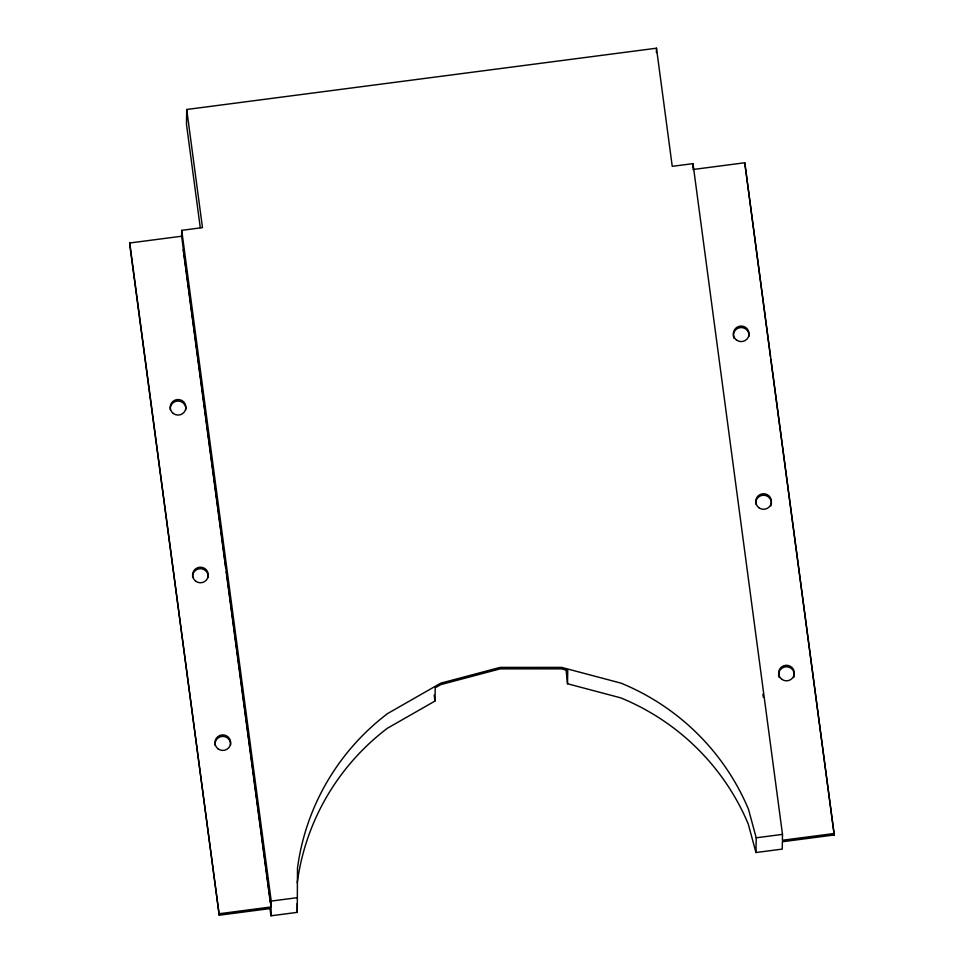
<?xml version="1.0" encoding="UTF-8"?>
<svg xmlns="http://www.w3.org/2000/svg" width="964" height="964" viewBox="0 0 964 964"><rect width="100%" height="100%" fill="white"/><g stroke="black" fill="none" stroke-linecap="round" stroke-linejoin="round"><path stroke-width="1.45" d="M834.282 833.499L782.394 840.259L782.491 834.378L692.996 163.627L672.245 166.338L656.484 48.2L186.715 109.486L202.476 227.625L181.726 230.336L181.63 236.228L129.754 242.988L129.718 244.47L219.226 915.21L271.101 908.437L270.98 915.8L297.261 912.366L297.49 868.142A235.481 233.143 1 0 1 387.54 713.601L440.753 683.163L500.135 667.401L561.602 667.389L620.985 683.139A235.481 233.143 1 0 1 748.486 809.302L756.21 837.8L755.969 852.525L782.25 849.103L782.37 841.741L834.246 834.969L744.774 162.759L692.899 169.519M186.715 109.486L186.462 124.211L200.259 227.588M219.226 915.21L129.754 242.988M219.25 913.739L271.125 906.967L271.221 901.075L181.726 230.336M297.237 882.867A235.481 233.143 1 0 1 387.287 728.326L434.993 701.045L435.21 687.79L440.729 684.633L500.111 668.871L561.578 668.871L567.748 670.498L567.519 683.753L620.744 697.864A235.481 233.143 1 0 1 748.245 824.027L755.969 852.525M566.193 670.908L567.519 683.753M656.412 52.622L656.484 48.2M692.923 168.049L692.996 163.627M744.774 162.759L770.417 356.511M271.221 901.075L297.502 897.653M756.21 837.8L782.491 834.378M770.814 359.488L834.246 834.969M762.91 694.188L763.307 697.177M434.21 695.177L434.993 701.045M181.63 236.228L271.125 906.967M183.196 249.616L225.757 568.591M226.154 571.58L270.306 902.473M269.98 908.353L270.98 915.8M297.249 903.521L297.261 912.366M733.941 338.268A7.845 7.772 1 0 1 740.159 327.591A7.845 7.772 1 0 1 748.968 336.303M755.788 503.991A7.845 7.772 1 0 1 764.585 495.279A7.845 7.772 1 0 1 770.814 505.955M779.201 677.499A7.845 7.772 1 0 1 786.443 666.751A7.845 7.772 1 0 1 793.709 677.487M170.254 409.784A7.845 7.772 1 0 1 178.039 401A7.845 7.772 1 0 1 185.823 409.784M192.631 577.472A7.845 7.772 1 0 1 200.404 568.676A7.845 7.772 1 0 1 208.2 577.46M215.008 745.148A7.845 7.772 1 0 1 222.78 736.363A7.845 7.772 1 0 1 230.565 745.148M736.436 339.991A7.845 7.772 1 0 0 748.992 334.833A7.845 7.772 1 0 0 738.207 326.639A7.845 7.772 1 0 0 736.436 339.991M758.813 507.679A7.845 7.772 1 0 0 771.369 502.521A7.845 7.772 1 0 0 760.584 494.327A7.845 7.772 1 0 0 758.813 507.679M781.696 679.21A7.845 7.772 1 0 0 794.264 674.065A7.845 7.772 1 0 0 783.467 665.871A7.845 7.772 1 0 0 781.696 679.21M173.291 413.46A7.845 7.772 1 0 0 185.847 408.302A7.845 7.772 1 0 0 175.05 400.108A7.845 7.772 1 0 0 173.291 413.46M195.656 581.147A7.845 7.772 1 0 0 208.224 575.99A7.845 7.772 1 0 0 197.427 567.796A7.845 7.772 1 0 0 195.656 581.147M218.033 748.835A7.845 7.772 1 0 0 230.589 743.678A7.845 7.772 1 0 0 219.804 735.484A7.845 7.772 1 0 0 218.033 748.835"/></g></svg>
